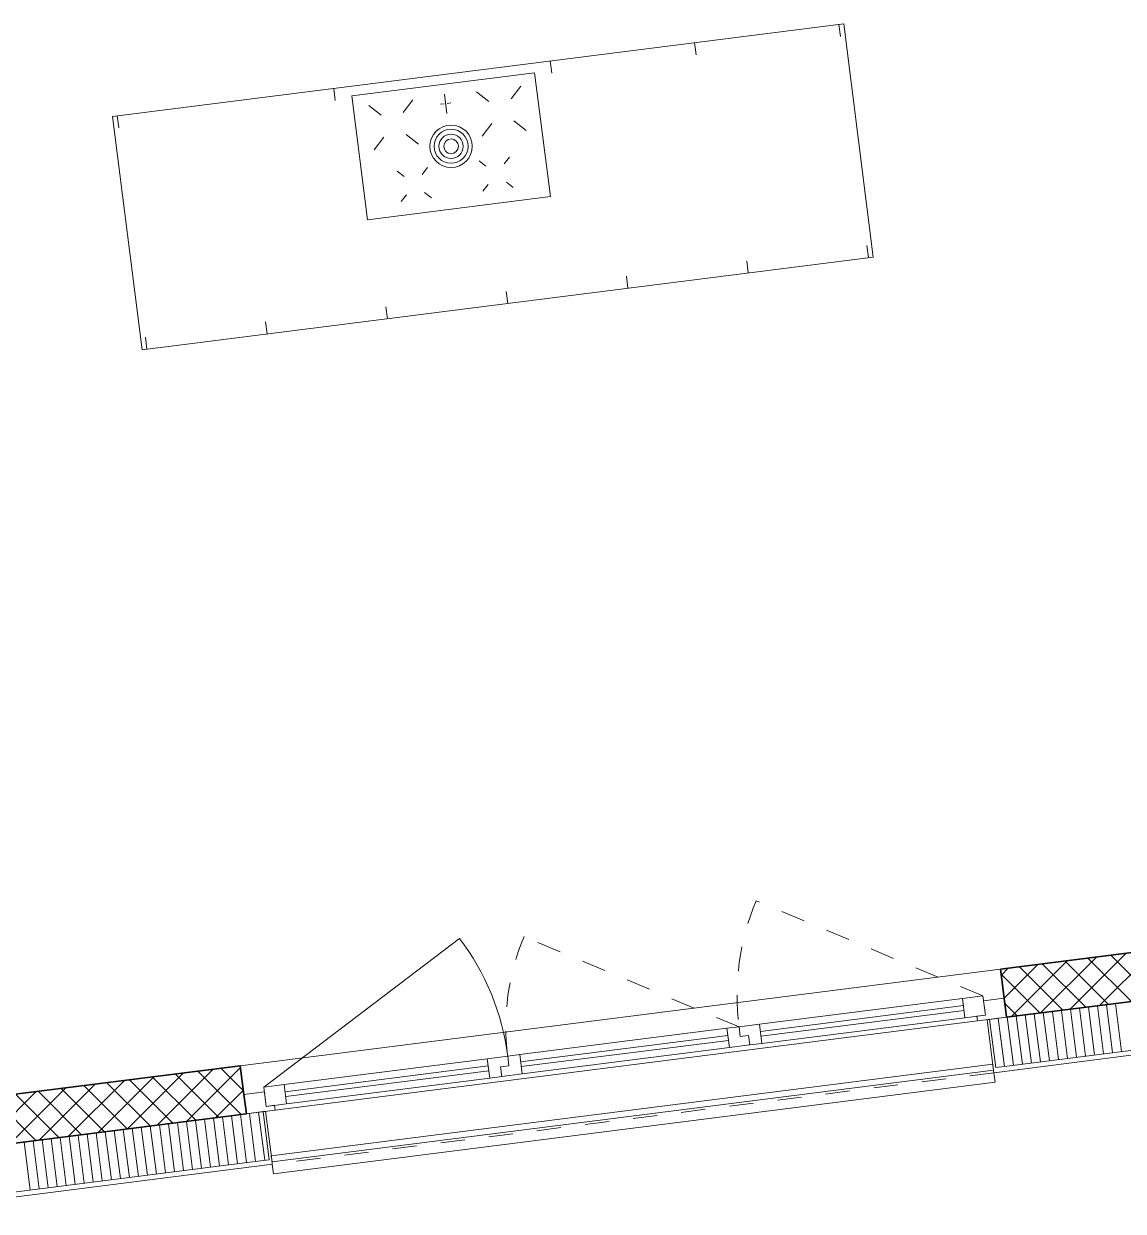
# Model space of a CAD drawing. Header units: metres. Extents: x 2713679.5 to 2713747.3, y 1226017.1 to 1226104.2.
# Drawn here: x 2713700.032 to 2713704.567, y 1226020.28 to 1226025.178 of the extents above; entities that cross this region are included whole.
import ezdxf

# ---------------------------------------------------------------- set-up
doc = ezdxf.new("R2010")
doc.units = ezdxf.units.M
doc.header["$MEASUREMENT"] = 0
doc.linetypes.add('Strich 2_1mm', pattern=[0.15, 0.1, -0.05])
doc.layers.add('plangrafiken', color=251, linetype='Continuous')
doc.layers.add('waende_stuetzen', color=250, linetype='Continuous')

msp = doc.modelspace()

# ---------------------------------------------------------------- linework, layer by layer
at = {"layer": 'plangrafiken', "color": 7, "linetype": 'Continuous', "lineweight": 13}
for p, q in [((2713703.4141, 1226025.1779), (2713700.3982, 1226024.7952)), ((2713703.4005, 1226025.1258), (2713703.3942, 1226025.1754)), ((2713703.5362, 1226024.2156), (2713703.4141, 1226025.1779)), ((2713702.8053, 1226025.0503), (2713702.799, 1226025.0999)), ((2713702.2101, 1226024.9747), (2713702.2038, 1226025.0243)), ((2713702.1394, 1226024.9758), (2713701.3854, 1226024.8801)), ((2713702.2042, 1226024.4649), (2713702.1394, 1226024.9758)), ((2713701.3172, 1226024.8614), (2713701.3109, 1226024.911)), ((2713701.3854, 1226024.8801), (2713701.4502, 1226024.3692)), ((2713701.7776, 1226024.8083), (2713701.7674, 1226024.8881)), ((2713701.9508, 1226024.8571), (2713701.8995, 1226024.8969)), ((2713702.042, 1226024.8687), (2713702.0818, 1226024.9201)), ((2713701.5064, 1226024.8007), (2713701.455, 1226024.8405)), ((2713701.5976, 1226024.8123), (2713701.6374, 1226024.8637)), ((2713701.7516, 1226024.846), (2713701.7665, 1226024.8479)), ((2713701.7933, 1226024.8513), (2713701.7784, 1226024.8494)), ((2713700.3982, 1226024.7952), (2713700.5204, 1226023.8329)), ((2713700.4244, 1226024.7481), (2713700.4181, 1226024.7977)), ((2713701.9624, 1226024.7659), (2713701.9226, 1226024.7145)), ((2713702.0536, 1226024.7775), (2713702.105, 1226024.7377)), ((2713701.518, 1226024.7095), (2713701.4782, 1226024.6581)), ((2713701.6092, 1226024.7211), (2713701.6605, 1226024.6813)), ((2713701.6761, 1226024.5568), (2713701.698, 1226024.5851)), ((2713701.9386, 1226024.5902), (2713701.9104, 1226024.6121)), ((2713702.0134, 1226024.5996), (2713702.0353, 1226024.6279)), ((2713701.6014, 1226024.5474), (2713701.5731, 1226024.5693)), ((2713701.9481, 1226024.5154), (2713701.9262, 1226024.4871)), ((2713702.0229, 1226024.5249), (2713702.0511, 1226024.503)), ((2713701.4502, 1226024.3692), (2713702.2042, 1226024.4649)), ((2713701.6108, 1226024.4726), (2713701.5889, 1226024.4443)), ((2713701.6856, 1226024.4821), (2713701.7139, 1226024.4602)), ((2713703.5163, 1226024.2131), (2713703.51, 1226024.2627)), ((2713700.5204, 1226023.8329), (2713703.5362, 1226024.2156)), ((2713703.0203, 1226024.1502), (2713703.014, 1226024.1998)), ((2713702.5243, 1226024.0872), (2713702.518, 1226024.1368)), ((2713702.0283, 1226024.0243), (2713702.022, 1226024.0739)), ((2713701.5322, 1226023.9613), (2713701.526, 1226024.0109)), ((2713701.0362, 1226023.8984), (2713701.0299, 1226023.948)), ((2713700.5402, 1226023.8354), (2713700.5339, 1226023.885)), ((2713704.0293, 1226020.8862), (2713701.0531, 1226020.5085)), ((2713704.0324, 1226020.8614), (2713704.0293, 1226020.8862)), ((2713701.0563, 1226020.4837), (2713704.0324, 1226020.8614)), ((2713701.0531, 1226020.5085), (2713701.0563, 1226020.4837))]:
    msp.add_line(p, q, dxfattribs=at)
for radius in [0.0875, 0.0701, 0.0501, 0.0301]:
    msp.add_circle((2713701.7948, 1226024.6725), radius, dxfattribs=at)
at = {"layer": 'waende_stuetzen', "color": 7, "linetype": 'Strich 2_1mm', "lineweight": 13}
for p, q in [((2713703.9884, 1226021.1683), (2713703.0533, 1226021.5608)), ((2713702.9823, 1226021.0406), (2713702.0956, 1226021.4128)), ((2713704.0337, 1226020.8515), (2713701.0575, 1226020.4738))]:
    msp.add_line(p, q, dxfattribs=at)
at = {"layer": 'waende_stuetzen', "color": 7, "linetype": 'Continuous', "lineweight": 13}
for p, q in [((2713701.0222, 1226020.7919), (2713701.8297, 1226021.4055)), ((2713704.0602, 1226021.2782), (2713700.9253, 1226020.8804)), ((2713703.9041, 1226021.1576), (2713703.0666, 1226021.0513)), ((2713703.9884, 1226021.1683), (2713703.9041, 1226021.1576)), ((2713703.9041, 1226021.1576), (2713703.9142, 1226021.0783)), ((2713703.9985, 1226021.089), (2713703.9884, 1226021.1683)), ((2713704.0753, 1226021.1592), (2713703.9909, 1226021.1485)), ((2713703.9079, 1226021.1279), (2713703.0704, 1226021.0216)), ((2713703.0729, 1226021.0017), (2713703.9104, 1226021.108)), ((2713703.9909, 1226021.1485), (2713703.9985, 1226021.089)), ((2713701.0695, 1226020.6971), (2713703.9663, 1226021.0647)), ((2713703.0767, 1226020.972), (2713703.9142, 1226021.0783)), ((2713703.9142, 1226021.0783), (2713703.9985, 1226021.089)), ((2713703.9985, 1226021.089), (2713703.9638, 1226021.0846)), ((2713703.9638, 1226021.0846), (2713703.9663, 1226021.0647)), ((2713703.9663, 1226021.0647), (2713704.0853, 1226021.0798)), ((2713702.9327, 1226021.0344), (2713702.0779, 1226020.9259)), ((2713702.9823, 1226021.0406), (2713702.9327, 1226021.0344)), ((2713702.9327, 1226021.0344), (2713702.9428, 1226020.955)), ((2713703.0666, 1226021.0513), (2713702.9823, 1226021.0406)), ((2713702.9874, 1226021.001), (2713702.9823, 1226021.0406)), ((2713703.0767, 1226020.972), (2713703.0666, 1226021.0513)), ((2713702.9365, 1226021.0046), (2713702.0817, 1226020.8961)), ((2713702.0842, 1226020.8763), (2713702.939, 1226020.9847)), ((2713702.9428, 1226020.955), (2713703.0271, 1226020.9657)), ((2713703.0221, 1226021.0054), (2713702.9874, 1226021.001)), ((2713703.0271, 1226020.9657), (2713703.0221, 1226021.0054)), ((2713703.0271, 1226020.9657), (2713703.0767, 1226020.972)), ((2713702.0283, 1226020.9196), (2713701.944, 1226020.9089)), ((2713702.0779, 1226020.9259), (2713702.0283, 1226020.9196)), ((2713702.0333, 1226020.8799), (2713702.0283, 1226020.9196)), ((2713702.088, 1226020.8465), (2713702.0779, 1226020.9259)), ((2713702.088, 1226020.8465), (2713702.9428, 1226020.955)), ((2713701.944, 1226020.9089), (2713701.1065, 1226020.8026)), ((2713701.9478, 1226020.8791), (2713701.1103, 1226020.7728)), ((2713701.944, 1226020.9089), (2713701.9541, 1226020.8295)), ((2713702.0333, 1226020.8799), (2713701.9986, 1226020.8755)), ((2713702.0037, 1226020.8358), (2713701.9986, 1226020.8755)), ((2713701.1128, 1226020.753), (2713701.9503, 1226020.8593)), ((2713701.1166, 1226020.7232), (2713701.9541, 1226020.8295)), ((2713701.9541, 1226020.8295), (2713702.0037, 1226020.8358)), ((2713702.0037, 1226020.8358), (2713702.088, 1226020.8465)), ((2713704.0337, 1226020.8515), (2713704.0387, 1226020.8118)), ((2713701.0247, 1226020.7721), (2713700.9404, 1226020.7614)), ((2713701.1065, 1226020.8026), (2713701.0222, 1226020.7919)), ((2713701.0222, 1226020.7919), (2713701.0323, 1226020.7125)), ((2713701.0323, 1226020.7125), (2713701.0247, 1226020.7721)), ((2713704.0387, 1226020.8118), (2713701.0626, 1226020.4341)), ((2713701.1166, 1226020.7232), (2713701.1065, 1226020.8026)), ((2713701.0323, 1226020.7125), (2713701.1166, 1226020.7232)), ((2713701.067, 1226020.7169), (2713701.0323, 1226020.7125)), ((2713701.0695, 1226020.6971), (2713701.067, 1226020.7169)), ((2713700.9505, 1226020.682), (2713701.0695, 1226020.6971)), ((2713701.0626, 1226020.4341), (2713701.0575, 1226020.4738))]:
    msp.add_line(p, q, dxfattribs=at)
at = {"layer": 'waende_stuetzen', "color": 7, "linetype": 'Continuous', "lineweight": 35}
for p, q in [((2713705.32, 1226021.4381), (2713704.0602, 1226021.2782)), ((2713704.0753, 1226021.1592), (2713704.0602, 1226021.2782)), ((2713704.0853, 1226021.0798), (2713705.3452, 1226021.2397)), ((2713704.0853, 1226021.0798), (2713704.0753, 1226021.1592)), ((2713700.9253, 1226020.8804), (2713699.7547, 1226020.7318)), ((2713700.9404, 1226020.7614), (2713700.9253, 1226020.8804)), ((2713700.9505, 1226020.682), (2713700.9404, 1226020.7614)), ((2713699.7799, 1226020.5334), (2713700.9505, 1226020.682))]:
    msp.add_line(p, q, dxfattribs=at)
at = {"layer": 'waende_stuetzen', "color": 18, "linetype": 'Continuous', "lineweight": 0, "true_color": 0x000000}
for p, q in [((2713704.4694, 1226021.1286), (2713704.7003, 1226021.3595)), ((2713704.105, 1226021.0823), (2713704.3359, 1226021.3132)), ((2713704.2264, 1226021.0977), (2713704.4573, 1226021.3286)), ((2713704.5062, 1226021.1332), (2713704.3273, 1226021.3121)), ((2713704.3479, 1226021.1131), (2713704.5788, 1226021.3441)), ((2713704.6004, 1226021.1452), (2713704.4215, 1226021.3241)), ((2713704.6945, 1226021.1571), (2713704.5156, 1226021.336)), ((2713704.2239, 1226021.0974), (2713704.0626, 1226021.2586)), ((2713704.0634, 1226021.2529), (2713704.0929, 1226021.2824)), ((2713704.0753, 1226021.1587), (2713704.2144, 1226021.2978)), ((2713704.318, 1226021.1094), (2713704.1391, 1226021.2883)), ((2713704.4121, 1226021.1213), (2713704.2332, 1226021.3002)), ((2713704.1298, 1226021.0855), (2713704.0781, 1226021.1372)), ((2713704.337, 1226020.9102), (2713704.3118, 1226021.1086)), ((2713704.3742, 1226020.9149), (2713704.349, 1226021.1133)), ((2713704.4114, 1226020.9196), (2713704.3862, 1226021.118)), ((2713704.4486, 1226020.9243), (2713704.4234, 1226021.1227)), ((2713704.4858, 1226020.929), (2713704.4606, 1226021.1274)), ((2713704.523, 1226020.9338), (2713704.4978, 1226021.1322)), ((2713704.5602, 1226020.9385), (2713704.535, 1226021.1369)), ((2713704.0514, 1226021.0755), (2713704.0766, 1226020.8771)), ((2713704.1138, 1226020.8818), (2713704.0886, 1226021.0802)), ((2713704.151, 1226020.8866), (2713704.1258, 1226021.085)), ((2713704.1882, 1226020.8913), (2713704.163, 1226021.0897)), ((2713704.2254, 1226020.896), (2713704.2002, 1226021.0944)), ((2713704.2626, 1226020.9007), (2713704.2374, 1226021.0991)), ((2713704.2998, 1226020.9054), (2713704.2746, 1226021.1038)), ((2713700.5819, 1226020.6352), (2713700.8129, 1226020.8661)), ((2713700.7034, 1226020.6506), (2713700.9262, 1226020.8734)), ((2713700.9385, 1226020.7766), (2713700.8449, 1226020.8702)), ((2713700.2175, 1226020.589), (2713700.4484, 1226020.8199)), ((2713700.339, 1226020.6044), (2713700.5699, 1226020.8353)), ((2713700.4605, 1226020.6198), (2713700.6914, 1226020.8507)), ((2713700.6473, 1226020.6435), (2713700.4684, 1226020.8224)), ((2713700.7414, 1226020.6555), (2713700.5625, 1226020.8344)), ((2713700.8355, 1226020.6674), (2713700.6566, 1226020.8463)), ((2713700.9296, 1226020.6793), (2713700.7507, 1226020.8582)), ((2713699.853, 1226020.5427), (2713700.084, 1226020.7736)), ((2713699.9745, 1226020.5581), (2713700.2054, 1226020.789)), ((2713700.2708, 1226020.5957), (2713700.0919, 1226020.7746)), ((2713700.096, 1226020.5736), (2713700.3269, 1226020.8045)), ((2713700.3649, 1226020.6077), (2713700.186, 1226020.7866)), ((2713700.459, 1226020.6196), (2713700.2801, 1226020.7985)), ((2713700.5531, 1226020.6316), (2713700.3742, 1226020.8105)), ((2713700.8249, 1226020.6661), (2713700.9381, 1226020.7793)), ((2713700.0825, 1226020.5718), (2713699.9036, 1226020.7507)), ((2713700.1767, 1226020.5838), (2713699.9978, 1226020.7627)), ((2713700.8772, 1226020.4711), (2713700.8521, 1226020.6695)), ((2713700.9144, 1226020.4758), (2713700.8893, 1226020.6742)), ((2713700.9516, 1226020.4805), (2713700.9265, 1226020.6789)), ((2713700.9464, 1226020.6815), (2713700.9501, 1226020.6851)), ((2713700.9637, 1226020.6837), (2713700.9888, 1226020.4853)), ((2713701.0009, 1226020.6884), (2713701.026, 1226020.49)), ((2713700.468, 1226020.4192), (2713700.4428, 1226020.6176)), ((2713700.5052, 1226020.4239), (2713700.48, 1226020.6223)), ((2713700.5424, 1226020.4286), (2713700.5172, 1226020.627)), ((2713700.5796, 1226020.4333), (2713700.5544, 1226020.6317)), ((2713700.6168, 1226020.438), (2713700.5917, 1226020.6364)), ((2713700.654, 1226020.4428), (2713700.6289, 1226020.6412)), ((2713700.6912, 1226020.4475), (2713700.6661, 1226020.6459)), ((2713700.7284, 1226020.4522), (2713700.7033, 1226020.6506)), ((2713700.7656, 1226020.4569), (2713700.7405, 1226020.6553)), ((2713700.8028, 1226020.4616), (2713700.7777, 1226020.6601)), ((2713700.84, 1226020.4664), (2713700.8149, 1226020.6648)), ((2713700.096, 1226020.3719), (2713700.0708, 1226020.5704)), ((2713700.1332, 1226020.3767), (2713700.108, 1226020.5751)), ((2713700.1704, 1226020.3814), (2713700.1452, 1226020.5798)), ((2713700.2076, 1226020.3861), (2713700.1824, 1226020.5845)), ((2713700.2448, 1226020.3908), (2713700.2196, 1226020.5892)), ((2713700.282, 1226020.3956), (2713700.2568, 1226020.594)), ((2713700.3192, 1226020.4003), (2713700.294, 1226020.5987)), ((2713700.3564, 1226020.405), (2713700.3312, 1226020.6034)), ((2713700.3936, 1226020.4097), (2713700.3684, 1226020.6081)), ((2713700.4308, 1226020.4144), (2713700.4056, 1226020.6128)), ((2713700.0588, 1226020.3672), (2713700.0336, 1226020.5656))]:
    msp.add_line(p, q, dxfattribs=at)
at = {"layer": 'waende_stuetzen', "color": 7, "linetype": 'Continuous', "lineweight": 18}
for p, q in [((2713704.0159, 1226021.071), (2713704.006, 1226021.0698)), ((2713704.0311, 1226020.8713), (2713704.006, 1226021.0698)), ((2713704.0853, 1226021.0798), (2713704.0159, 1226021.071)), ((2713704.0411, 1226020.8726), (2713704.0159, 1226021.071)), ((2713704.0436, 1226020.8528), (2713705.4424, 1226021.0303)), ((2713704.1105, 1226020.8814), (2713705.3704, 1226021.0413)), ((2713704.0337, 1226020.8515), (2713704.0311, 1226020.8713)), ((2713704.1105, 1226020.8814), (2713704.0411, 1226020.8726)), ((2713704.0436, 1226020.8528), (2713704.0337, 1226020.8515)), ((2713700.9505, 1226020.682), (2713701.0199, 1226020.6908)), ((2713701.0199, 1226020.6908), (2713701.0298, 1226020.6921)), ((2713701.0451, 1226020.4924), (2713701.0199, 1226020.6908)), ((2713701.055, 1226020.4937), (2713701.0298, 1226020.6921)), ((2713699.5298, 1226020.2799), (2713701.0476, 1226020.4726)), ((2713699.6066, 1226020.3098), (2713700.9757, 1226020.4836)), ((2713700.9757, 1226020.4836), (2713701.0451, 1226020.4924)), ((2713701.0476, 1226020.4726), (2713701.0575, 1226020.4738)), ((2713701.0575, 1226020.4738), (2713701.055, 1226020.4937))]:
    msp.add_line(p, q, dxfattribs=at)
at = {"layer": 'waende_stuetzen', "color": 7, "linetype": 'Strich 2_1mm', "lineweight": 13}
for centre, radius in [((2713703.9884, 1226021.1683), 1.0142), ((2713702.9823, 1226021.0406), 0.9617)]:
    msp.add_arc(centre, radius, 157.2326, 187.2326, dxfattribs=at)
at = {"layer": 'waende_stuetzen', "color": 7, "linetype": 'Continuous', "lineweight": 13}
msp.add_arc((2713701.0222, 1226020.7919), 1.0142, 7.2326, 37.2326, dxfattribs=at)

doc.saveas('drawing.dxf')
